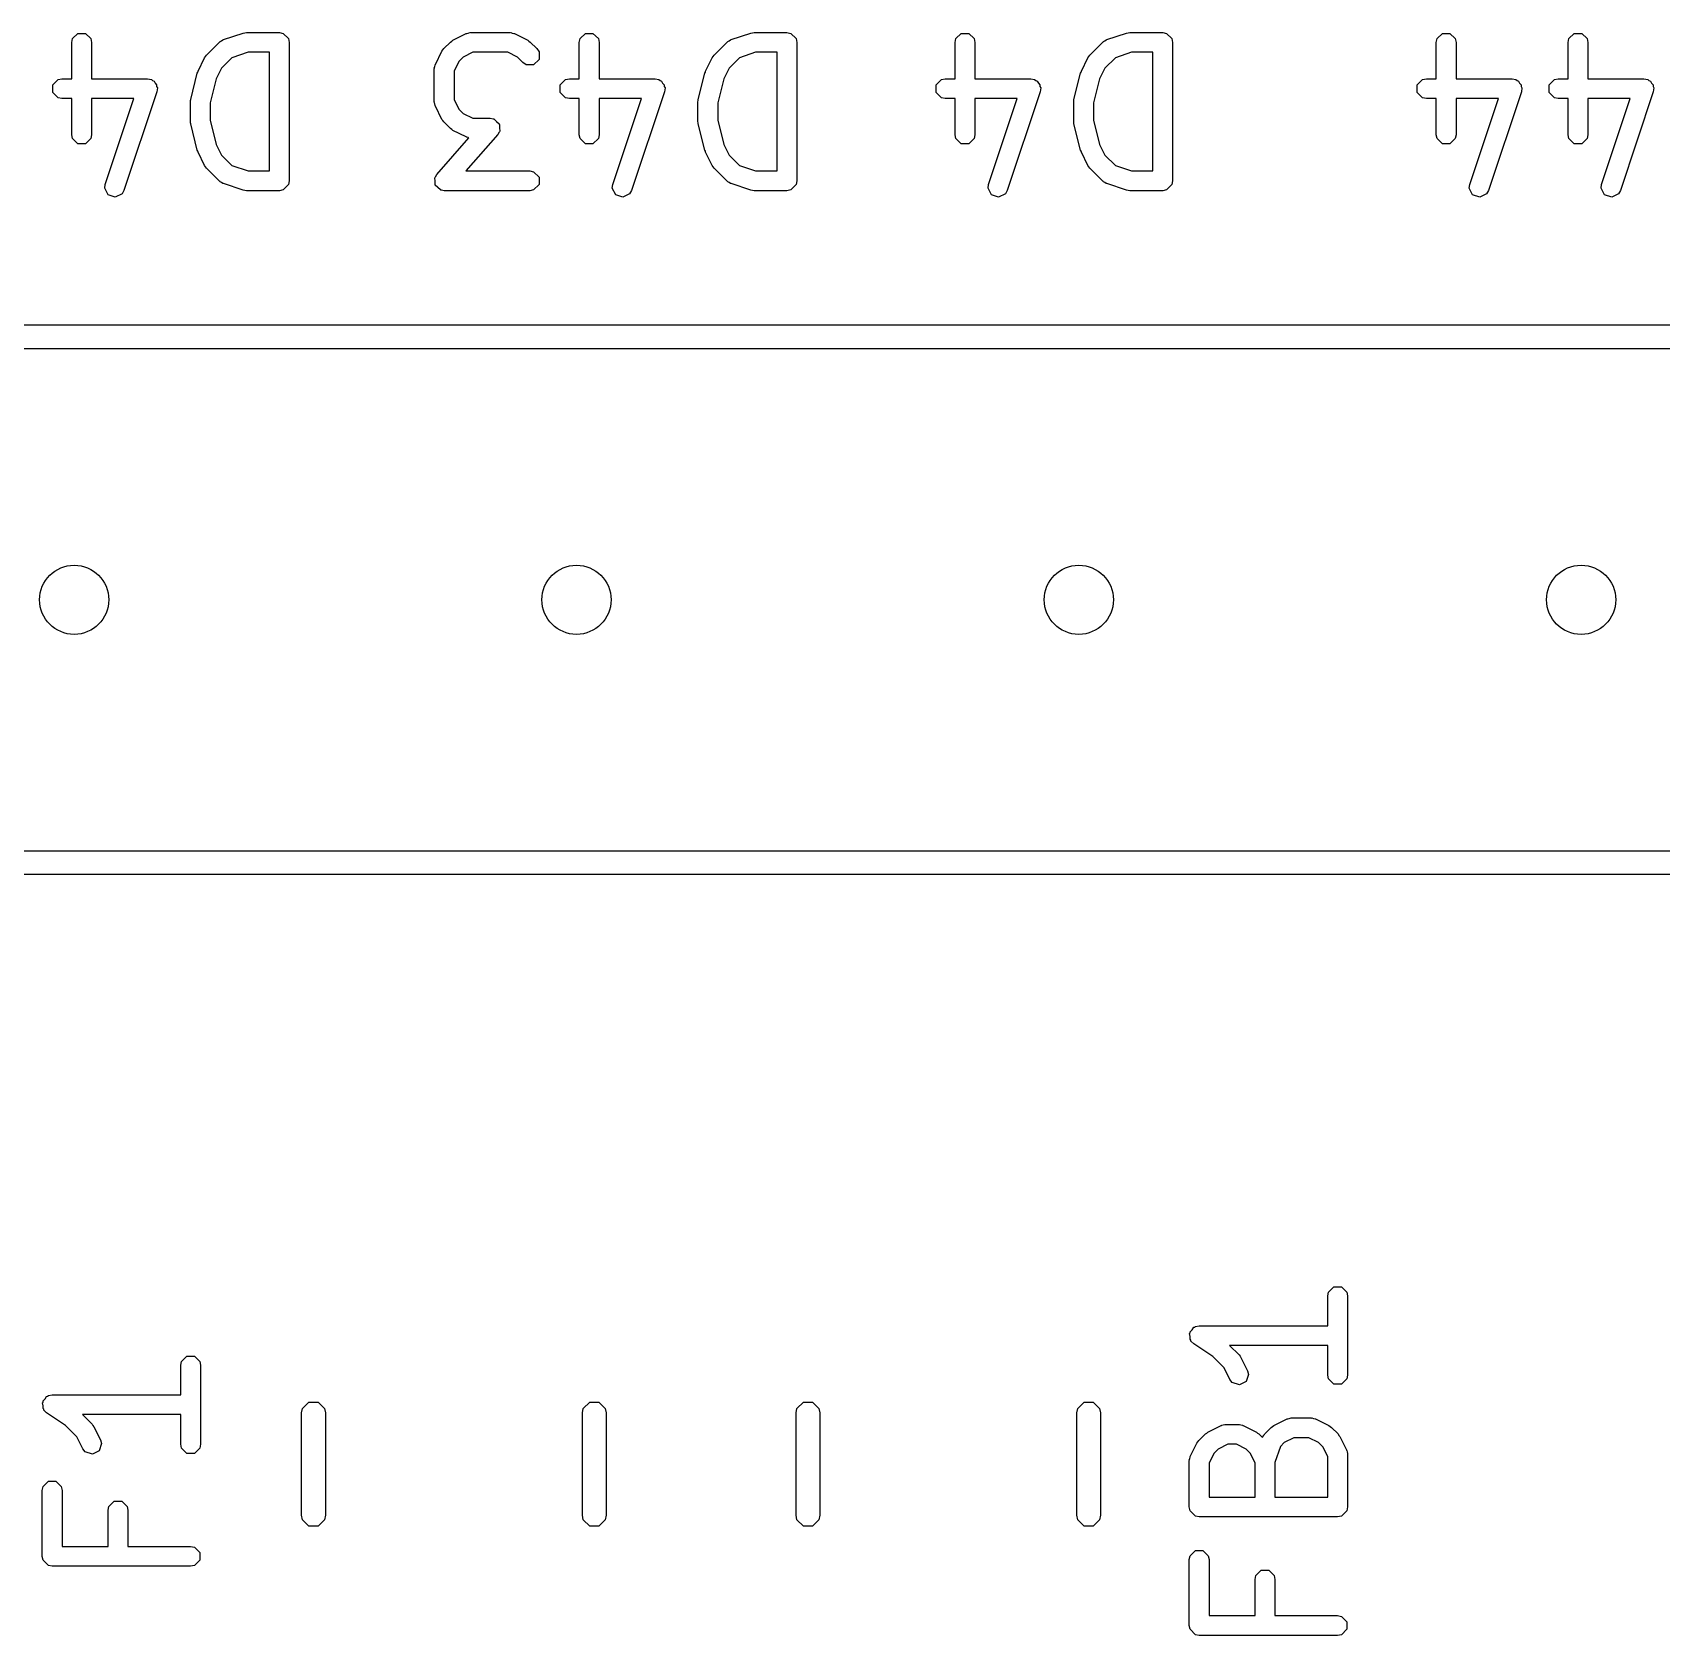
# Model space of a CAD drawing. Extents: x 2.09 to 4.49, y -4.78 to -2.96.
# Drawn here: x 2.3886 to 2.7128, y -3.2771 to -2.9579 of the extents above; entities that cross this region are included whole.
import ezdxf

# ---------------------------------------------------------------- set-up
doc = ezdxf.new("R2010")
doc.units = 0
doc.header["$MEASUREMENT"] = 0
doc.layers.add('BLACK', color=7, linetype='CONTINUOUS')

msp = doc.modelspace()

# ---------------------------------------------------------------- linework, layer by layer
at = {"layer": 'BLACK', "linetype": 'CONTINUOUS'}
for p, q in [((2.39636, -2.9599), (2.39651, -2.95914)), ((2.39636, -2.96711), (2.39636, -2.9599)), ((2.39651, -2.95914), (2.39758, -2.95808)), ((2.39758, -2.95808), (2.39908, -2.95808)), ((2.39908, -2.95808), (2.40015, -2.95914)), ((2.40015, -2.95914), (2.4003, -2.9599)), ((2.4003, -2.9599), (2.4003, -2.96711)), ((2.42318, -2.96244), (2.42581, -2.95982)), ((2.42581, -2.95982), (2.42589, -2.95976)), ((2.42589, -2.95976), (2.42591, -2.95972)), ((2.42591, -2.95972), (2.42618, -2.95957)), ((2.42618, -2.95957), (2.42645, -2.95939)), ((2.42645, -2.95939), (2.42649, -2.95939)), ((2.42649, -2.95939), (2.42658, -2.95934)), ((2.42658, -2.95934), (2.43051, -2.95803)), ((2.43051, -2.95803), (2.43083, -2.95799)), ((2.43083, -2.95799), (2.43114, -2.95793)), ((2.43114, -2.95793), (2.4377, -2.95793)), ((2.4377, -2.95793), (2.43845, -2.95808)), ((2.43845, -2.95808), (2.43952, -2.95914)), ((2.43952, -2.95914), (2.43967, -2.9599)), ((2.43967, -2.9599), (2.43967, -2.98746)), ((2.47043, -2.96113), (2.47174, -2.95982)), ((2.47174, -2.95982), (2.472, -2.95964)), ((2.472, -2.95964), (2.47225, -2.95945)), ((2.47225, -2.95945), (2.47488, -2.95814)), ((2.47488, -2.95814), (2.47497, -2.95811)), ((2.47497, -2.95811), (2.475, -2.95808)), ((2.475, -2.95808), (2.47531, -2.95802)), ((2.47531, -2.95802), (2.47562, -2.95793)), ((2.47562, -2.95793), (2.47566, -2.95795)), ((2.47566, -2.95795), (2.47576, -2.95793)), ((2.47576, -2.95793), (2.48363, -2.95793)), ((2.48363, -2.95793), (2.48373, -2.95795)), ((2.48373, -2.95795), (2.48377, -2.95793)), ((2.48377, -2.95793), (2.48407, -2.95802)), ((2.48407, -2.95802), (2.48438, -2.95808)), ((2.48438, -2.95808), (2.48442, -2.95811)), ((2.48442, -2.95811), (2.48451, -2.95814)), ((2.48451, -2.95814), (2.48714, -2.95945)), ((2.48714, -2.95945), (2.48738, -2.95964)), ((2.48738, -2.95964), (2.48765, -2.95982)), ((2.48765, -2.95982), (2.48896, -2.96113)), ((2.49741, -2.9599), (2.49756, -2.95914)), ((2.49741, -2.96711), (2.49741, -2.9599)), ((2.49756, -2.95914), (2.49863, -2.95808)), ((2.49863, -2.95808), (2.50013, -2.95808)), ((2.50013, -2.95808), (2.5012, -2.95914)), ((2.5012, -2.95914), (2.50135, -2.9599)), ((2.50135, -2.9599), (2.50135, -2.96711)), ((2.52423, -2.96244), (2.52686, -2.95982)), ((2.52686, -2.95982), (2.52694, -2.95976)), ((2.52694, -2.95976), (2.52696, -2.95972)), ((2.52696, -2.95972), (2.52723, -2.95957)), ((2.52723, -2.95957), (2.5275, -2.95939)), ((2.5275, -2.95939), (2.52754, -2.95939)), ((2.52754, -2.95939), (2.52763, -2.95934)), ((2.52763, -2.95934), (2.53156, -2.95803)), ((2.53156, -2.95803), (2.53188, -2.95799)), ((2.53188, -2.95799), (2.53219, -2.95793)), ((2.53219, -2.95793), (2.53875, -2.95793)), ((2.53875, -2.95793), (2.5395, -2.95808)), ((2.5395, -2.95808), (2.54057, -2.95914)), ((2.54057, -2.95914), (2.54072, -2.9599)), ((2.54072, -2.9599), (2.54072, -2.98746)), ((2.57221, -2.9599), (2.57236, -2.95914)), ((2.57221, -2.96711), (2.57221, -2.9599)), ((2.57236, -2.95914), (2.57343, -2.95808)), ((2.57343, -2.95808), (2.57493, -2.95808)), ((2.57493, -2.95808), (2.576, -2.95914)), ((2.576, -2.95914), (2.57615, -2.9599)), ((2.57615, -2.9599), (2.57615, -2.96711)), ((2.59904, -2.96244), (2.60166, -2.95982)), ((2.60166, -2.95982), (2.60174, -2.95976)), ((2.60174, -2.95976), (2.60176, -2.95972)), ((2.60176, -2.95972), (2.60204, -2.95957)), ((2.60204, -2.95957), (2.6023, -2.95939)), ((2.6023, -2.95939), (2.60234, -2.95939)), ((2.60234, -2.95939), (2.60243, -2.95934)), ((2.60243, -2.95934), (2.60637, -2.95803)), ((2.60637, -2.95803), (2.60668, -2.95799)), ((2.60668, -2.95799), (2.60699, -2.95793)), ((2.60699, -2.95793), (2.61355, -2.95793)), ((2.61355, -2.95793), (2.6143, -2.95808)), ((2.6143, -2.95808), (2.61537, -2.95914)), ((2.61537, -2.95914), (2.61552, -2.9599)), ((2.61552, -2.9599), (2.61552, -2.98746)), ((2.66801, -2.9599), (2.66816, -2.95914)), ((2.66801, -2.96711), (2.66801, -2.9599)), ((2.66816, -2.95914), (2.66923, -2.95808)), ((2.66923, -2.95808), (2.67074, -2.95808)), ((2.67074, -2.95808), (2.6718, -2.95914)), ((2.6718, -2.95914), (2.67195, -2.9599)), ((2.67195, -2.9599), (2.67195, -2.96711)), ((2.69426, -2.9599), (2.69441, -2.95914)), ((2.69426, -2.96711), (2.69426, -2.9599)), ((2.69441, -2.95914), (2.69548, -2.95808)), ((2.69548, -2.95808), (2.69698, -2.95808)), ((2.69698, -2.95808), (2.69805, -2.95914)), ((2.69805, -2.95914), (2.6982, -2.9599)), ((2.6982, -2.9599), (2.6982, -2.96711)), ((2.4215, -2.96558), (2.42281, -2.96295)), ((2.42281, -2.96295), (2.42301, -2.9627)), ((2.42301, -2.9627), (2.42318, -2.96244)), ((2.42826, -2.96293), (2.42619, -2.965)), ((2.43146, -2.96186), (2.42826, -2.96293)), ((2.43573, -2.96186), (2.43146, -2.96186)), ((2.43573, -2.98549), (2.43573, -2.96186)), ((2.46875, -2.96427), (2.47006, -2.96164)), ((2.47006, -2.96164), (2.47025, -2.96139)), ((2.47025, -2.96139), (2.47043, -2.96113)), ((2.47344, -2.96369), (2.47248, -2.96561)), ((2.4743, -2.96283), (2.47344, -2.96369)), ((2.47622, -2.96186), (2.4743, -2.96283)), ((2.48317, -2.96186), (2.47622, -2.96186)), ((2.48509, -2.96283), (2.48317, -2.96186)), ((2.48618, -2.96391), (2.48509, -2.96283)), ((2.48939, -2.96327), (2.48832, -2.96434)), ((2.48896, -2.96113), (2.48939, -2.96177)), ((2.48939, -2.96177), (2.48939, -2.96327)), ((2.52255, -2.96558), (2.52386, -2.96295)), ((2.52386, -2.96295), (2.52406, -2.9627)), ((2.52406, -2.9627), (2.52423, -2.96244)), ((2.52931, -2.96293), (2.52724, -2.965)), ((2.53251, -2.96186), (2.52931, -2.96293)), ((2.53678, -2.96186), (2.53251, -2.96186)), ((2.53678, -2.98549), (2.53678, -2.96186)), ((2.59736, -2.96558), (2.59867, -2.96295)), ((2.59867, -2.96295), (2.59886, -2.9627)), ((2.59886, -2.9627), (2.59904, -2.96244)), ((2.60412, -2.96293), (2.60205, -2.965)), ((2.60731, -2.96186), (2.60412, -2.96293)), ((2.61158, -2.96186), (2.60731, -2.96186)), ((2.61158, -2.98549), (2.61158, -2.96186)), ((2.42004, -2.97123), (2.42135, -2.96598)), ((2.42135, -2.96598), (2.42145, -2.96579)), ((2.42145, -2.96579), (2.4215, -2.96558)), ((2.42619, -2.965), (2.42512, -2.96715)), ((2.46854, -2.96501), (2.46863, -2.9647)), ((2.46856, -2.96505), (2.46854, -2.96501)), ((2.46854, -2.96515), (2.46856, -2.96505)), ((2.46854, -2.97171), (2.46854, -2.96515)), ((2.46863, -2.9647), (2.46869, -2.96439)), ((2.46869, -2.96439), (2.46872, -2.96436)), ((2.46872, -2.96436), (2.46875, -2.96427)), ((2.47248, -2.96561), (2.47248, -2.97124)), ((2.48681, -2.96434), (2.48618, -2.96391)), ((2.48832, -2.96434), (2.48681, -2.96434)), ((2.52109, -2.97123), (2.5224, -2.96598)), ((2.5224, -2.96598), (2.5225, -2.96579)), ((2.5225, -2.96579), (2.52255, -2.96558)), ((2.52724, -2.965), (2.52617, -2.96715)), ((2.59589, -2.97123), (2.59721, -2.96598)), ((2.59721, -2.96598), (2.5973, -2.96579)), ((2.5973, -2.96579), (2.59736, -2.96558)), ((2.60205, -2.965), (2.60097, -2.96715)), ((2.39257, -2.96833), (2.39364, -2.96726)), ((2.39257, -2.96984), (2.39257, -2.96833)), ((2.39364, -2.9709), (2.39257, -2.96984)), ((2.39364, -2.96726), (2.39439, -2.96711)), ((2.39439, -2.96711), (2.39636, -2.96711)), ((2.4003, -2.96711), (2.41145, -2.96711)), ((2.41332, -2.96971), (2.40676, -2.98939)), ((2.41145, -2.96711), (2.41221, -2.96726)), ((2.41221, -2.96726), (2.41243, -2.96749)), ((2.41243, -2.96749), (2.41274, -2.9676)), ((2.41274, -2.9676), (2.41295, -2.96801)), ((2.41295, -2.96801), (2.41327, -2.96833)), ((2.41327, -2.96833), (2.41327, -2.96865)), ((2.41327, -2.96865), (2.41342, -2.96894)), ((2.41342, -2.96894), (2.41332, -2.96971)), ((2.42512, -2.96715), (2.42392, -2.97195)), ((2.49362, -2.96833), (2.49469, -2.96726)), ((2.49362, -2.96984), (2.49362, -2.96833)), ((2.49469, -2.9709), (2.49362, -2.96984)), ((2.49469, -2.96726), (2.49544, -2.96711)), ((2.49544, -2.96711), (2.49741, -2.96711)), ((2.50135, -2.96711), (2.5125, -2.96711)), ((2.51437, -2.96971), (2.50781, -2.98939)), ((2.5125, -2.96711), (2.51326, -2.96726)), ((2.51326, -2.96726), (2.51348, -2.96749)), ((2.51348, -2.96749), (2.51379, -2.9676)), ((2.51379, -2.9676), (2.514, -2.96801)), ((2.514, -2.96801), (2.51432, -2.96833)), ((2.51432, -2.96833), (2.51432, -2.96865)), ((2.51432, -2.96865), (2.51447, -2.96894)), ((2.51447, -2.96894), (2.51437, -2.96971)), ((2.52617, -2.96715), (2.52497, -2.97195)), ((2.56843, -2.96833), (2.56949, -2.96726)), ((2.56843, -2.96984), (2.56843, -2.96833)), ((2.56949, -2.9709), (2.56843, -2.96984)), ((2.56949, -2.96726), (2.57024, -2.96711)), ((2.57024, -2.96711), (2.57221, -2.96711)), ((2.57615, -2.96711), (2.5873, -2.96711)), ((2.58917, -2.96971), (2.58261, -2.98939)), ((2.5873, -2.96711), (2.58806, -2.96726)), ((2.58806, -2.96726), (2.58829, -2.96749)), ((2.58829, -2.96749), (2.58859, -2.9676)), ((2.58859, -2.9676), (2.5888, -2.96801)), ((2.5888, -2.96801), (2.58912, -2.96833)), ((2.58912, -2.96833), (2.58912, -2.96865)), ((2.58912, -2.96865), (2.58927, -2.96894)), ((2.58927, -2.96894), (2.58917, -2.96971)), ((2.60097, -2.96715), (2.59977, -2.97195)), ((2.66423, -2.96833), (2.66529, -2.96726)), ((2.66423, -2.96984), (2.66423, -2.96833)), ((2.66529, -2.9709), (2.66423, -2.96984)), ((2.66529, -2.96726), (2.66605, -2.96711)), ((2.66605, -2.96711), (2.66801, -2.96711)), ((2.67195, -2.96711), (2.68311, -2.96711)), ((2.68497, -2.96971), (2.67841, -2.98939)), ((2.68311, -2.96711), (2.68386, -2.96726)), ((2.68386, -2.96726), (2.68409, -2.96749)), ((2.68409, -2.96749), (2.6844, -2.9676)), ((2.6844, -2.9676), (2.6846, -2.96801)), ((2.6846, -2.96801), (2.68492, -2.96833)), ((2.68492, -2.96833), (2.68492, -2.96865)), ((2.68492, -2.96865), (2.68507, -2.96894)), ((2.68507, -2.96894), (2.68497, -2.96971)), ((2.69047, -2.96833), (2.69154, -2.96726)), ((2.69047, -2.96984), (2.69047, -2.96833)), ((2.69154, -2.9709), (2.69047, -2.96984)), ((2.69154, -2.96726), (2.69229, -2.96711)), ((2.69229, -2.96711), (2.69426, -2.96711)), ((2.6982, -2.96711), (2.70935, -2.96711)), ((2.71122, -2.96971), (2.70466, -2.98939)), ((2.70935, -2.96711), (2.71011, -2.96726)), ((2.71011, -2.96726), (2.71033, -2.96749)), ((2.71033, -2.96749), (2.71064, -2.9676)), ((2.71064, -2.9676), (2.71085, -2.96801)), ((2.71085, -2.96801), (2.71117, -2.96833)), ((2.71117, -2.96833), (2.71117, -2.96865)), ((2.71117, -2.96865), (2.71132, -2.96894)), ((2.71132, -2.96894), (2.71122, -2.96971)), ((2.39439, -2.97105), (2.39364, -2.9709)), ((2.39636, -2.97105), (2.39439, -2.97105)), ((2.39636, -2.97827), (2.39636, -2.97105)), ((2.40872, -2.97105), (2.4003, -2.97105)), ((2.4003, -2.97105), (2.4003, -2.97827)), ((2.40302, -2.98815), (2.40872, -2.97105)), ((2.41998, -2.97171), (2.42003, -2.97147)), ((2.41998, -2.97564), (2.41998, -2.97171)), ((2.42003, -2.97147), (2.42004, -2.97123)), ((2.42392, -2.97195), (2.42392, -2.9754)), ((2.46856, -2.9718), (2.46854, -2.97171)), ((2.46854, -2.97185), (2.46856, -2.9718)), ((2.46863, -2.97215), (2.46854, -2.97185)), ((2.46869, -2.97246), (2.46863, -2.97215)), ((2.46872, -2.97249), (2.46869, -2.97246)), ((2.46875, -2.97259), (2.46872, -2.97249)), ((2.47006, -2.97521), (2.46875, -2.97259)), ((2.47248, -2.97124), (2.47344, -2.97317)), ((2.47344, -2.97317), (2.4743, -2.97403)), ((2.49544, -2.97105), (2.49469, -2.9709)), ((2.49741, -2.97105), (2.49544, -2.97105)), ((2.49741, -2.97827), (2.49741, -2.97105)), ((2.50977, -2.97105), (2.50135, -2.97105)), ((2.50135, -2.97105), (2.50135, -2.97827)), ((2.50407, -2.98815), (2.50977, -2.97105)), ((2.52103, -2.97171), (2.52108, -2.97147)), ((2.52103, -2.97564), (2.52103, -2.97171)), ((2.52108, -2.97147), (2.52109, -2.97123)), ((2.52497, -2.97195), (2.52497, -2.9754)), ((2.57024, -2.97105), (2.56949, -2.9709)), ((2.57221, -2.97105), (2.57024, -2.97105)), ((2.57221, -2.97827), (2.57221, -2.97105)), ((2.58457, -2.97105), (2.57615, -2.97105)), ((2.57615, -2.97105), (2.57615, -2.97827)), ((2.57888, -2.98815), (2.58457, -2.97105)), ((2.59584, -2.97171), (2.59588, -2.97147)), ((2.59584, -2.97564), (2.59584, -2.97171)), ((2.59588, -2.97147), (2.59589, -2.97123)), ((2.59977, -2.97195), (2.59977, -2.9754)), ((2.66605, -2.97105), (2.66529, -2.9709)), ((2.66801, -2.97105), (2.66605, -2.97105)), ((2.66801, -2.97827), (2.66801, -2.97105)), ((2.68037, -2.97105), (2.67195, -2.97105)), ((2.67195, -2.97105), (2.67195, -2.97827)), ((2.67468, -2.98815), (2.68037, -2.97105)), ((2.69229, -2.97105), (2.69154, -2.9709)), ((2.69426, -2.97105), (2.69229, -2.97105)), ((2.69426, -2.97827), (2.69426, -2.97105)), ((2.70662, -2.97105), (2.6982, -2.97105)), ((2.6982, -2.97105), (2.6982, -2.97827)), ((2.70092, -2.98815), (2.70662, -2.97105)), ((2.42003, -2.97588), (2.41998, -2.97564)), ((2.42004, -2.97612), (2.42003, -2.97588)), ((2.42135, -2.98137), (2.42004, -2.97612)), ((2.42392, -2.9754), (2.42512, -2.98021)), ((2.47025, -2.97546), (2.47006, -2.97521)), ((2.47043, -2.97572), (2.47025, -2.97546)), ((2.47174, -2.97704), (2.47043, -2.97572)), ((2.4743, -2.97403), (2.47622, -2.97499)), ((2.47622, -2.97499), (2.47969, -2.97499)), ((2.47969, -2.97499), (2.48024, -2.9751)), ((2.48024, -2.9751), (2.48032, -2.97509)), ((2.48032, -2.97509), (2.48036, -2.97512)), ((2.48036, -2.97512), (2.48045, -2.97514)), ((2.48045, -2.97514), (2.48094, -2.97563)), ((2.48094, -2.97563), (2.48146, -2.97608)), ((2.48146, -2.97608), (2.48146, -2.97615)), ((2.48146, -2.97615), (2.48151, -2.9762)), ((2.48151, -2.9762), (2.48151, -2.9769)), ((2.52108, -2.97588), (2.52103, -2.97564)), ((2.52109, -2.97612), (2.52108, -2.97588)), ((2.5224, -2.98137), (2.52109, -2.97612)), ((2.52497, -2.9754), (2.52617, -2.98021)), ((2.59588, -2.97588), (2.59584, -2.97564)), ((2.59589, -2.97612), (2.59588, -2.97588)), ((2.59721, -2.98137), (2.59589, -2.97612)), ((2.59977, -2.9754), (2.60097, -2.98021)), ((2.39651, -2.97902), (2.39636, -2.97827)), ((2.39758, -2.98009), (2.39651, -2.97902)), ((2.40015, -2.97902), (2.39908, -2.98009)), ((2.4003, -2.97827), (2.40015, -2.97902)), ((2.46903, -2.98616), (2.47541, -2.97886)), ((2.472, -2.97721), (2.47174, -2.97704)), ((2.47225, -2.97741), (2.472, -2.97721)), ((2.47488, -2.97872), (2.47225, -2.97741)), ((2.48117, -2.97825), (2.47485, -2.98549)), ((2.47497, -2.97874), (2.47488, -2.97872)), ((2.475, -2.97878), (2.47497, -2.97874)), ((2.47531, -2.97884), (2.475, -2.97878)), ((2.47541, -2.97886), (2.47531, -2.97884)), ((2.48145, -2.97777), (2.48117, -2.97825)), ((2.48151, -2.97771), (2.48145, -2.97777)), ((2.48151, -2.9769), (2.48156, -2.97759)), ((2.48156, -2.97759), (2.48151, -2.97767)), ((2.48151, -2.97767), (2.48151, -2.97771)), ((2.49756, -2.97902), (2.49741, -2.97827)), ((2.49863, -2.98009), (2.49756, -2.97902)), ((2.5012, -2.97902), (2.50013, -2.98009)), ((2.50135, -2.97827), (2.5012, -2.97902)), ((2.57236, -2.97902), (2.57221, -2.97827)), ((2.57343, -2.98009), (2.57236, -2.97902)), ((2.576, -2.97902), (2.57493, -2.98009)), ((2.57615, -2.97827), (2.576, -2.97902)), ((2.66816, -2.97902), (2.66801, -2.97827)), ((2.66923, -2.98009), (2.66816, -2.97902)), ((2.6718, -2.97902), (2.67074, -2.98009)), ((2.67195, -2.97827), (2.6718, -2.97902)), ((2.69441, -2.97902), (2.69426, -2.97827)), ((2.69548, -2.98009), (2.69441, -2.97902)), ((2.69805, -2.97902), (2.69698, -2.98009)), ((2.6982, -2.97827), (2.69805, -2.97902)), ((2.39908, -2.98009), (2.39758, -2.98009)), ((2.42145, -2.98157), (2.42135, -2.98137)), ((2.4215, -2.98177), (2.42145, -2.98157)), ((2.42281, -2.9844), (2.4215, -2.98177)), ((2.42512, -2.98021), (2.42619, -2.98235)), ((2.42619, -2.98235), (2.42826, -2.98442)), ((2.50013, -2.98009), (2.49863, -2.98009)), ((2.5225, -2.98157), (2.5224, -2.98137)), ((2.52255, -2.98177), (2.5225, -2.98157)), ((2.52386, -2.9844), (2.52255, -2.98177)), ((2.52617, -2.98021), (2.52724, -2.98235)), ((2.52724, -2.98235), (2.52931, -2.98442)), ((2.57493, -2.98009), (2.57343, -2.98009)), ((2.5973, -2.98157), (2.59721, -2.98137)), ((2.59736, -2.98177), (2.5973, -2.98157)), ((2.59867, -2.9844), (2.59736, -2.98177)), ((2.60097, -2.98021), (2.60205, -2.98235)), ((2.60205, -2.98235), (2.60412, -2.98442)), ((2.67074, -2.98009), (2.66923, -2.98009)), ((2.69698, -2.98009), (2.69548, -2.98009)), ((2.42301, -2.98465), (2.42281, -2.9844)), ((2.42318, -2.98491), (2.42301, -2.98465)), ((2.42581, -2.98753), (2.42318, -2.98491)), ((2.42826, -2.98442), (2.43146, -2.98549)), ((2.43146, -2.98549), (2.43573, -2.98549)), ((2.46875, -2.98664), (2.46903, -2.98616)), ((2.47485, -2.98549), (2.48757, -2.98549)), ((2.48757, -2.98549), (2.48832, -2.98564)), ((2.48832, -2.98564), (2.48939, -2.9867)), ((2.52406, -2.98465), (2.52386, -2.9844)), ((2.52423, -2.98491), (2.52406, -2.98465)), ((2.52686, -2.98753), (2.52423, -2.98491)), ((2.52931, -2.98442), (2.53251, -2.98549)), ((2.53251, -2.98549), (2.53678, -2.98549)), ((2.59886, -2.98465), (2.59867, -2.9844)), ((2.59904, -2.98491), (2.59886, -2.98465)), ((2.60166, -2.98753), (2.59904, -2.98491)), ((2.60412, -2.98442), (2.60731, -2.98549)), ((2.60731, -2.98549), (2.61158, -2.98549)), ((2.40293, -2.98891), (2.40302, -2.98815)), ((2.4036, -2.99025), (2.40293, -2.98891)), ((2.40676, -2.98939), (2.40638, -2.99006)), ((2.42589, -2.98759), (2.42581, -2.98753)), ((2.42591, -2.98763), (2.42589, -2.98759)), ((2.42618, -2.98779), (2.42591, -2.98763)), ((2.42645, -2.98796), (2.42618, -2.98779)), ((2.42649, -2.98796), (2.42645, -2.98796)), ((2.42658, -2.98801), (2.42649, -2.98796)), ((2.43051, -2.98932), (2.42658, -2.98801)), ((2.43083, -2.98936), (2.43051, -2.98932)), ((2.43114, -2.98942), (2.43083, -2.98936)), ((2.4377, -2.98942), (2.43114, -2.98942)), ((2.43845, -2.98927), (2.4377, -2.98942)), ((2.43952, -2.98821), (2.43845, -2.98927)), ((2.43967, -2.98746), (2.43952, -2.98821)), ((2.46864, -2.98682), (2.46869, -2.98674)), ((2.46869, -2.98752), (2.46864, -2.98682)), ((2.46869, -2.9867), (2.46875, -2.98664)), ((2.46869, -2.98674), (2.46869, -2.9867)), ((2.46869, -2.98821), (2.46869, -2.98752)), ((2.46874, -2.98826), (2.46869, -2.98821)), ((2.46874, -2.98833), (2.46874, -2.98826)), ((2.46926, -2.98878), (2.46874, -2.98833)), ((2.46975, -2.98927), (2.46926, -2.98878)), ((2.46984, -2.98929), (2.46975, -2.98927)), ((2.46988, -2.98932), (2.46984, -2.98929)), ((2.46996, -2.98931), (2.46988, -2.98932)), ((2.47051, -2.98942), (2.46996, -2.98931)), ((2.48757, -2.98942), (2.47051, -2.98942)), ((2.48832, -2.98927), (2.48757, -2.98942)), ((2.48939, -2.98821), (2.48832, -2.98927)), ((2.48939, -2.9867), (2.48939, -2.98821)), ((2.50398, -2.98891), (2.50407, -2.98815)), ((2.50465, -2.99025), (2.50398, -2.98891)), ((2.50781, -2.98939), (2.50743, -2.99006)), ((2.52694, -2.98759), (2.52686, -2.98753)), ((2.52696, -2.98763), (2.52694, -2.98759)), ((2.52723, -2.98779), (2.52696, -2.98763)), ((2.5275, -2.98796), (2.52723, -2.98779)), ((2.52754, -2.98796), (2.5275, -2.98796)), ((2.52763, -2.98801), (2.52754, -2.98796)), ((2.53156, -2.98932), (2.52763, -2.98801)), ((2.53188, -2.98936), (2.53156, -2.98932)), ((2.53219, -2.98942), (2.53188, -2.98936)), ((2.53875, -2.98942), (2.53219, -2.98942)), ((2.5395, -2.98927), (2.53875, -2.98942)), ((2.54057, -2.98821), (2.5395, -2.98927)), ((2.54072, -2.98746), (2.54057, -2.98821)), ((2.57878, -2.98891), (2.57888, -2.98815)), ((2.57945, -2.99025), (2.57878, -2.98891)), ((2.58261, -2.98939), (2.58223, -2.99006)), ((2.60174, -2.98759), (2.60166, -2.98753)), ((2.60176, -2.98763), (2.60174, -2.98759)), ((2.60204, -2.98779), (2.60176, -2.98763)), ((2.6023, -2.98796), (2.60204, -2.98779)), ((2.60234, -2.98796), (2.6023, -2.98796)), ((2.60243, -2.98801), (2.60234, -2.98796)), ((2.60637, -2.98932), (2.60243, -2.98801)), ((2.60668, -2.98936), (2.60637, -2.98932)), ((2.60699, -2.98942), (2.60668, -2.98936)), ((2.61355, -2.98942), (2.60699, -2.98942)), ((2.6143, -2.98927), (2.61355, -2.98942)), ((2.61537, -2.98821), (2.6143, -2.98927)), ((2.61552, -2.98746), (2.61537, -2.98821)), ((2.67458, -2.98891), (2.67468, -2.98815)), ((2.67525, -2.99025), (2.67458, -2.98891)), ((2.67841, -2.98939), (2.67803, -2.99006)), ((2.70083, -2.98891), (2.70092, -2.98815)), ((2.7015, -2.99025), (2.70083, -2.98891)), ((2.70466, -2.98939), (2.70428, -2.99006)), ((2.40503, -2.99073), (2.4036, -2.99025)), ((2.40638, -2.99006), (2.40503, -2.99073)), ((2.50608, -2.99073), (2.50465, -2.99025)), ((2.50743, -2.99006), (2.50608, -2.99073)), ((2.58088, -2.99073), (2.57945, -2.99025)), ((2.58223, -2.99006), (2.58088, -2.99073)), ((2.67668, -2.99073), (2.67525, -2.99025)), ((2.67803, -2.99006), (2.67668, -2.99073)), ((2.70293, -2.99073), (2.7015, -2.99025)), ((2.70428, -2.99006), (2.70293, -2.99073)), ((2.14449, -3.01614), (3.14685, -3.01614)), ((3.14449, -3.02087), (2.14685, -3.02087)), ((2.14685, -3.12087), (3.14449, -3.12087)), ((3.14685, -3.12559), (2.14449, -3.12559)), ((2.6464, -3.2095), (2.64655, -3.20875)), ((2.6464, -3.21541), (2.6464, -3.2095)), ((2.64655, -3.20875), (2.64762, -3.20768)), ((2.64762, -3.20768), (2.64912, -3.20768)), ((2.64912, -3.20768), (2.65019, -3.20875)), ((2.65019, -3.20875), (2.65034, -3.2095)), ((2.65034, -3.2095), (2.65034, -3.22525)), ((2.61899, -3.21662), (2.6194, -3.21622)), ((2.61899, -3.21683), (2.61899, -3.21662)), ((2.6194, -3.21622), (2.61972, -3.21574)), ((2.61972, -3.21574), (2.61992, -3.2157)), ((2.61992, -3.2157), (2.62006, -3.21556)), ((2.62006, -3.21556), (2.62081, -3.21541)), ((2.62081, -3.21541), (2.6464, -3.21541)), ((2.61888, -3.217), (2.61899, -3.21683)), ((2.61899, -3.21756), (2.61888, -3.217)), ((2.61899, -3.21813), (2.61899, -3.21756)), ((2.61914, -3.21827), (2.61899, -3.21813)), ((2.61918, -3.21847), (2.61914, -3.21827)), ((2.61972, -3.21902), (2.61918, -3.21847)), ((2.6235, -3.22153), (2.61972, -3.21902)), ((2.6464, -3.21935), (2.62688, -3.21935)), ((2.62688, -3.21935), (2.62877, -3.22124)), ((2.6464, -3.22525), (2.6464, -3.21935)), ((2.41806, -3.22328), (2.41821, -3.22253)), ((2.41821, -3.22253), (2.41927, -3.22146)), ((2.41927, -3.22146), (2.42078, -3.22146)), ((2.42078, -3.22146), (2.42184, -3.22253)), ((2.42184, -3.22253), (2.42199, -3.22328)), ((2.62576, -3.22379), (2.6235, -3.22153)), ((2.62877, -3.22124), (2.62894, -3.2215)), ((2.62894, -3.2215), (2.62913, -3.22175)), ((2.62913, -3.22175), (2.63045, -3.22437)), ((2.41806, -3.22919), (2.41806, -3.22328)), ((2.42199, -3.22328), (2.42199, -3.23903)), ((2.62693, -3.22613), (2.62576, -3.22379)), ((2.6274, -3.22674), (2.62693, -3.22613)), ((2.63065, -3.22511), (2.63017, -3.22654)), ((2.63045, -3.22437), (2.63065, -3.22511)), ((2.64655, -3.226), (2.6464, -3.22525)), ((2.64762, -3.22707), (2.64655, -3.226)), ((2.65019, -3.226), (2.64912, -3.22707)), ((2.65034, -3.22525), (2.65019, -3.226)), ((2.39105, -3.23), (2.39137, -3.22952)), ((2.39137, -3.22952), (2.39157, -3.22948)), ((2.39157, -3.22948), (2.39171, -3.22934)), ((2.39171, -3.22934), (2.39247, -3.22919)), ((2.39247, -3.22919), (2.41806, -3.22919)), ((2.62883, -3.22722), (2.6274, -3.22674)), ((2.63017, -3.22654), (2.62883, -3.22722)), ((2.64912, -3.22707), (2.64762, -3.22707)), ((2.39053, -3.23078), (2.39065, -3.23061)), ((2.39065, -3.23134), (2.39053, -3.23078)), ((2.39065, -3.2304), (2.39105, -3.23)), ((2.39065, -3.23061), (2.39065, -3.2304)), ((2.39065, -3.23191), (2.39065, -3.23134)), ((2.39079, -3.23205), (2.39065, -3.23191)), ((2.39083, -3.23225), (2.39079, -3.23205)), ((2.39137, -3.23279), (2.39083, -3.23225)), ((2.39515, -3.23531), (2.39137, -3.23279)), ((2.44213, -3.23279), (2.44231, -3.23188)), ((2.44213, -3.25315), (2.44213, -3.23279)), ((2.44231, -3.23188), (2.44358, -3.23061)), ((2.44358, -3.23061), (2.44539, -3.23061)), ((2.44539, -3.23061), (2.44667, -3.23188)), ((2.44667, -3.23188), (2.44685, -3.23279)), ((2.44685, -3.23279), (2.44685, -3.25315)), ((2.49803, -3.23279), (2.49821, -3.23188)), ((2.49803, -3.25315), (2.49803, -3.23279)), ((2.49821, -3.23188), (2.49949, -3.23061)), ((2.49949, -3.23061), (2.5013, -3.23061)), ((2.5013, -3.23061), (2.50258, -3.23188)), ((2.50258, -3.23188), (2.50276, -3.23279)), ((2.50276, -3.23279), (2.50276, -3.25315)), ((2.54055, -3.23279), (2.54073, -3.23188)), ((2.54055, -3.25315), (2.54055, -3.23279)), ((2.54073, -3.23188), (2.54201, -3.23061)), ((2.54201, -3.23061), (2.54382, -3.23061)), ((2.54382, -3.23061), (2.5451, -3.23188)), ((2.5451, -3.23188), (2.54528, -3.23279)), ((2.54528, -3.23279), (2.54528, -3.25315)), ((2.59646, -3.23279), (2.59664, -3.23188)), ((2.59646, -3.25315), (2.59646, -3.23279)), ((2.59664, -3.23188), (2.59791, -3.23061)), ((2.59791, -3.23061), (2.59972, -3.23061)), ((2.59972, -3.23061), (2.601, -3.23188)), ((2.601, -3.23188), (2.60118, -3.23279)), ((2.60118, -3.23279), (2.60118, -3.25315)), ((2.39741, -3.23757), (2.39515, -3.23531)), ((2.41806, -3.23313), (2.39853, -3.23313)), ((2.39853, -3.23313), (2.40042, -3.23501)), ((2.40042, -3.23501), (2.40059, -3.23528)), ((2.40059, -3.23528), (2.40079, -3.23553)), ((2.40079, -3.23553), (2.4021, -3.23815)), ((2.41806, -3.23903), (2.41806, -3.23313)), ((2.62256, -3.23661), (2.62518, -3.2353)), ((2.62518, -3.2353), (2.62528, -3.23528)), ((2.62528, -3.23528), (2.62531, -3.23524)), ((2.62531, -3.23524), (2.62562, -3.23518)), ((2.62562, -3.23518), (2.62592, -3.2351)), ((2.62592, -3.2351), (2.62596, -3.23511)), ((2.62596, -3.23511), (2.62606, -3.23509)), ((2.62606, -3.23509), (2.62869, -3.23509)), ((2.62869, -3.23509), (2.62878, -3.23511)), ((2.62878, -3.23511), (2.62883, -3.2351)), ((2.62883, -3.2351), (2.62913, -3.23518)), ((2.62913, -3.23518), (2.62944, -3.23524)), ((2.62944, -3.23524), (2.62947, -3.23528)), ((2.62947, -3.23528), (2.62957, -3.2353)), ((2.62957, -3.2353), (2.63219, -3.23661)), ((2.63386, -3.23698), (2.63517, -3.23567)), ((2.63517, -3.23567), (2.63543, -3.2355)), ((2.63543, -3.2355), (2.63568, -3.2353)), ((2.63568, -3.2353), (2.6383, -3.23399)), ((2.6383, -3.23399), (2.6384, -3.23396)), ((2.6384, -3.23396), (2.63843, -3.23393)), ((2.63843, -3.23393), (2.63874, -3.23387)), ((2.63874, -3.23387), (2.63905, -3.23379)), ((2.63905, -3.23379), (2.63909, -3.2338)), ((2.63909, -3.2338), (2.63919, -3.23378)), ((2.63919, -3.23378), (2.64312, -3.23378)), ((2.64312, -3.23378), (2.64322, -3.2338)), ((2.64322, -3.2338), (2.64326, -3.23379)), ((2.64326, -3.23379), (2.64357, -3.23387)), ((2.64357, -3.23387), (2.64388, -3.23393)), ((2.64388, -3.23393), (2.64391, -3.23396)), ((2.64391, -3.23396), (2.644, -3.23399)), ((2.644, -3.23399), (2.64663, -3.2353)), ((2.64663, -3.2353), (2.64688, -3.2355)), ((2.64688, -3.2355), (2.64714, -3.23567)), ((2.64714, -3.23567), (2.64845, -3.23698)), ((2.39858, -3.23991), (2.39741, -3.23757)), ((2.4023, -3.23889), (2.40183, -3.24032)), ((2.4021, -3.23815), (2.4023, -3.23889)), ((2.41821, -3.23978), (2.41806, -3.23903)), ((2.42199, -3.23903), (2.42184, -3.23978)), ((2.61905, -3.24143), (2.62036, -3.23881)), ((2.62036, -3.23881), (2.62056, -3.23856)), ((2.62056, -3.23856), (2.62073, -3.2383)), ((2.62073, -3.2383), (2.62205, -3.23698)), ((2.62205, -3.23698), (2.62231, -3.23681)), ((2.62231, -3.23681), (2.62256, -3.23661)), ((2.62653, -3.23903), (2.6246, -3.23999)), ((2.62822, -3.23903), (2.62653, -3.23903)), ((2.63014, -3.23999), (2.62822, -3.23903)), ((2.63219, -3.23661), (2.63244, -3.23681)), ((2.63244, -3.23681), (2.6327, -3.23698)), ((2.6327, -3.23698), (2.63341, -3.23769)), ((2.63341, -3.23769), (2.63343, -3.23767)), ((2.63343, -3.23762), (2.6336, -3.23736)), ((2.63343, -3.23767), (2.63343, -3.23762)), ((2.6336, -3.23736), (2.63376, -3.23709)), ((2.63376, -3.23709), (2.6338, -3.23707)), ((2.6338, -3.23707), (2.63386, -3.23698)), ((2.63773, -3.23868), (2.63697, -3.23944)), ((2.63965, -3.23772), (2.63773, -3.23868)), ((2.64266, -3.23772), (2.63965, -3.23772)), ((2.64458, -3.23868), (2.64266, -3.23772)), ((2.64544, -3.23954), (2.64458, -3.23868)), ((2.64845, -3.23698), (2.64863, -3.23725)), ((2.64863, -3.23725), (2.64882, -3.23749)), ((2.64882, -3.23749), (2.65013, -3.24012)), ((2.39905, -3.24052), (2.39858, -3.23991)), ((2.40048, -3.24099), (2.39905, -3.24052)), ((2.40183, -3.24032), (2.40048, -3.24099)), ((2.41927, -3.24085), (2.41821, -3.23978)), ((2.42078, -3.24085), (2.41927, -3.24085)), ((2.42184, -3.23978), (2.42078, -3.24085)), ((2.61884, -3.24231), (2.61886, -3.24222)), ((2.61884, -3.2515), (2.61884, -3.24231)), ((2.61885, -3.24217), (2.61893, -3.24187)), ((2.61886, -3.24222), (2.61885, -3.24217)), ((2.61893, -3.24187), (2.61899, -3.24156)), ((2.61899, -3.24156), (2.61903, -3.24153)), ((2.61903, -3.24153), (2.61905, -3.24143)), ((2.62374, -3.24085), (2.62278, -3.24278)), ((2.6246, -3.23999), (2.62374, -3.24085)), ((2.63101, -3.24085), (2.63014, -3.23999)), ((2.63197, -3.24278), (2.63101, -3.24085)), ((2.63697, -3.23944), (2.6359, -3.24263)), ((2.6359, -3.24263), (2.6359, -3.24953)), ((2.6464, -3.24146), (2.64544, -3.23954)), ((2.6464, -3.24953), (2.6464, -3.24146)), ((2.65013, -3.24012), (2.65016, -3.24021)), ((2.65016, -3.24021), (2.65019, -3.24025)), ((2.65019, -3.24025), (2.65025, -3.24056)), ((2.65025, -3.24056), (2.65033, -3.24086)), ((2.65033, -3.24086), (2.65032, -3.2409)), ((2.65032, -3.2409), (2.65034, -3.241)), ((2.65034, -3.241), (2.65034, -3.2515)), ((2.62278, -3.24278), (2.62278, -3.24953)), ((2.63197, -3.24953), (2.63197, -3.24278)), ((2.3905, -3.24822), (2.39065, -3.24746)), ((2.3905, -3.26134), (2.3905, -3.24822)), ((2.39065, -3.24746), (2.39171, -3.2464)), ((2.39171, -3.2464), (2.39322, -3.2464)), ((2.39322, -3.2464), (2.39428, -3.24746)), ((2.39428, -3.24746), (2.39443, -3.24822)), ((2.39443, -3.24822), (2.39443, -3.25937)), ((2.40362, -3.25215), (2.40377, -3.2514)), ((2.40362, -3.25937), (2.40362, -3.25215)), ((2.40377, -3.2514), (2.40484, -3.25034)), ((2.40484, -3.25034), (2.40634, -3.25034)), ((2.40634, -3.25034), (2.40741, -3.2514)), ((2.40741, -3.2514), (2.40756, -3.25215)), ((2.40756, -3.25215), (2.40756, -3.25937)), ((2.61899, -3.25225), (2.61884, -3.2515)), ((2.62006, -3.25332), (2.61899, -3.25225)), ((2.62278, -3.24953), (2.63197, -3.24953)), ((2.6359, -3.24953), (2.6464, -3.24953)), ((2.65019, -3.25225), (2.64912, -3.25332)), ((2.65034, -3.2515), (2.65019, -3.25225)), ((2.44231, -3.25405), (2.44213, -3.25315)), ((2.44358, -3.25533), (2.44231, -3.25405)), ((2.44539, -3.25533), (2.44358, -3.25533)), ((2.44667, -3.25405), (2.44539, -3.25533)), ((2.44685, -3.25315), (2.44667, -3.25405)), ((2.49821, -3.25405), (2.49803, -3.25315)), ((2.49949, -3.25533), (2.49821, -3.25405)), ((2.5013, -3.25533), (2.49949, -3.25533)), ((2.50258, -3.25405), (2.5013, -3.25533)), ((2.50276, -3.25315), (2.50258, -3.25405)), ((2.54073, -3.25405), (2.54055, -3.25315)), ((2.54201, -3.25533), (2.54073, -3.25405)), ((2.54382, -3.25533), (2.54201, -3.25533)), ((2.5451, -3.25405), (2.54382, -3.25533)), ((2.54528, -3.25315), (2.5451, -3.25405)), ((2.59664, -3.25405), (2.59646, -3.25315)), ((2.59791, -3.25533), (2.59664, -3.25405)), ((2.59972, -3.25533), (2.59791, -3.25533)), ((2.601, -3.25405), (2.59972, -3.25533)), ((2.60118, -3.25315), (2.601, -3.25405)), ((2.62081, -3.25347), (2.62006, -3.25332)), ((2.64837, -3.25347), (2.62081, -3.25347)), ((2.64912, -3.25332), (2.64837, -3.25347)), ((2.39065, -3.26209), (2.3905, -3.26134)), ((2.39171, -3.26316), (2.39065, -3.26209)), ((2.39443, -3.25937), (2.40362, -3.25937)), ((2.40756, -3.25937), (2.42002, -3.25937)), ((2.42002, -3.25937), (2.42078, -3.25952)), ((2.42078, -3.25952), (2.42184, -3.26059)), ((2.42184, -3.26209), (2.42078, -3.26316)), ((2.42184, -3.26059), (2.42184, -3.26209)), ((2.61884, -3.262), (2.61899, -3.26124)), ((2.61884, -3.27512), (2.61884, -3.262)), ((2.61899, -3.26124), (2.62006, -3.26018)), ((2.62006, -3.26018), (2.62157, -3.26018)), ((2.62157, -3.26018), (2.62263, -3.26124)), ((2.62263, -3.26124), (2.62278, -3.262)), ((2.62278, -3.262), (2.62278, -3.27315)), ((2.39247, -3.26331), (2.39171, -3.26316)), ((2.42002, -3.26331), (2.39247, -3.26331)), ((2.42078, -3.26316), (2.42002, -3.26331)), ((2.63197, -3.26593), (2.63212, -3.26518)), ((2.63212, -3.26518), (2.63318, -3.26412)), ((2.63318, -3.26412), (2.63469, -3.26412)), ((2.63469, -3.26412), (2.63575, -3.26518)), ((2.63575, -3.26518), (2.6359, -3.26593)), ((2.63197, -3.27315), (2.63197, -3.26593)), ((2.6359, -3.26593), (2.6359, -3.27315)), ((2.62278, -3.27315), (2.63197, -3.27315)), ((2.6359, -3.27315), (2.64837, -3.27315)), ((2.64837, -3.27315), (2.64912, -3.2733)), ((2.64912, -3.2733), (2.65019, -3.27437)), ((2.65019, -3.27437), (2.65019, -3.27587)), ((2.61899, -3.27587), (2.61884, -3.27512)), ((2.62006, -3.27694), (2.61899, -3.27587)), ((2.62081, -3.27709), (2.62006, -3.27694)), ((2.64837, -3.27709), (2.62081, -3.27709)), ((2.64912, -3.27694), (2.64837, -3.27709)), ((2.65019, -3.27587), (2.64912, -3.27694))]:
    msp.add_line(p, q, dxfattribs=at)
at = {"layer": 'BLACK'}
for centre in [(2.39685, -3.07087), (2.39685, -3.07087), (2.49685, -3.07087), (2.49685, -3.07087), (2.59685, -3.07087), (2.59685, -3.07087), (2.69685, -3.07087), (2.69685, -3.07087)]:
    msp.add_circle(centre, 0.00689, dxfattribs=at)

doc.saveas('drawing.dxf')
